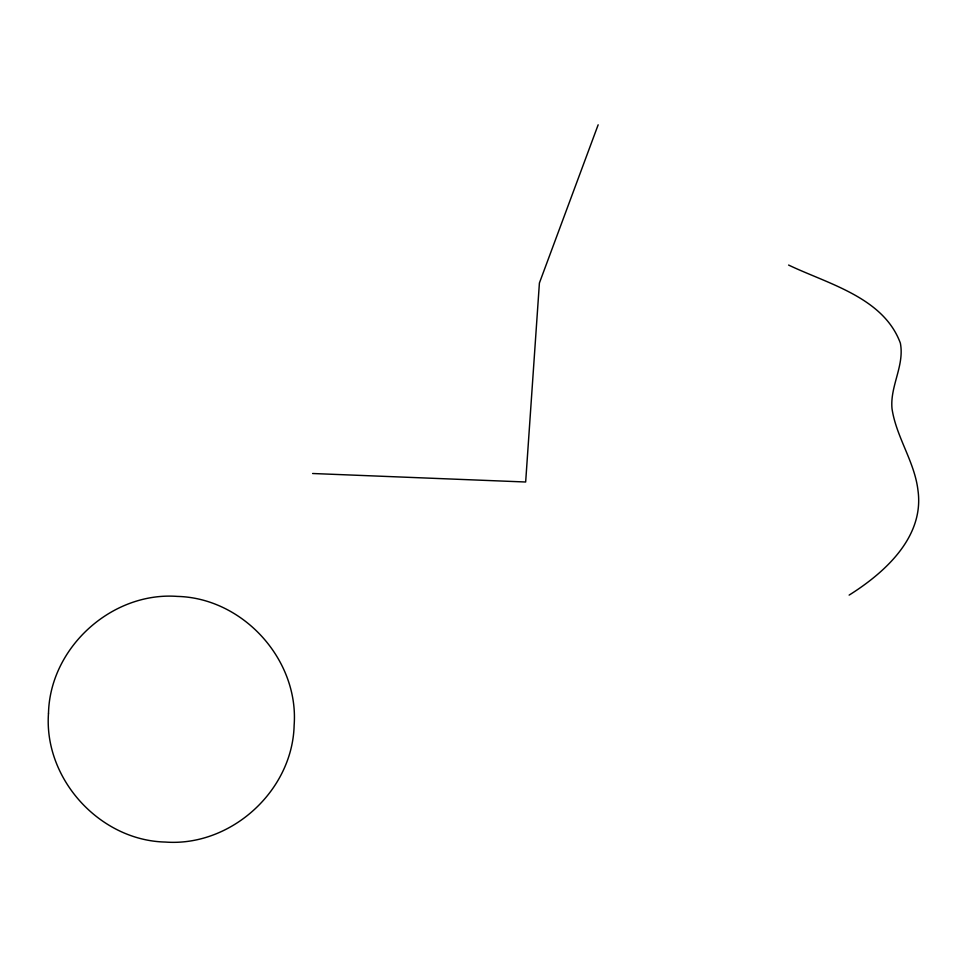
<?xml version="1.0" encoding="UTF-8"?>
<svg xmlns="http://www.w3.org/2000/svg" width="967" height="967" viewBox="0 0 967 967"><rect width="100%" height="100%" fill="white"/><g stroke="black" fill="none" stroke-linecap="round" stroke-linejoin="round"><path stroke-width="1.45" d="M598.162 124.803L539.405 283.017L525.661 482.001L312.607 473.504M849.135 595.104C884.829 572.657 924.5 536.975 917.973 490.354C914.589 461.573 896.312 437.241 892.021 408.763C889.821 386.292 904.701 365.623 900.362 343.128C883.512 297.425 828.272 284.02 788.601 265.055M48.495 713.223C43.636 778.773 99.601 840.492 165.309 842.052C230.859 846.911 292.578 790.946 294.137 725.238C298.996 659.687 243.043 597.969 177.324 596.409C111.773 591.55 50.054 647.503 48.495 713.223"/></g></svg>
